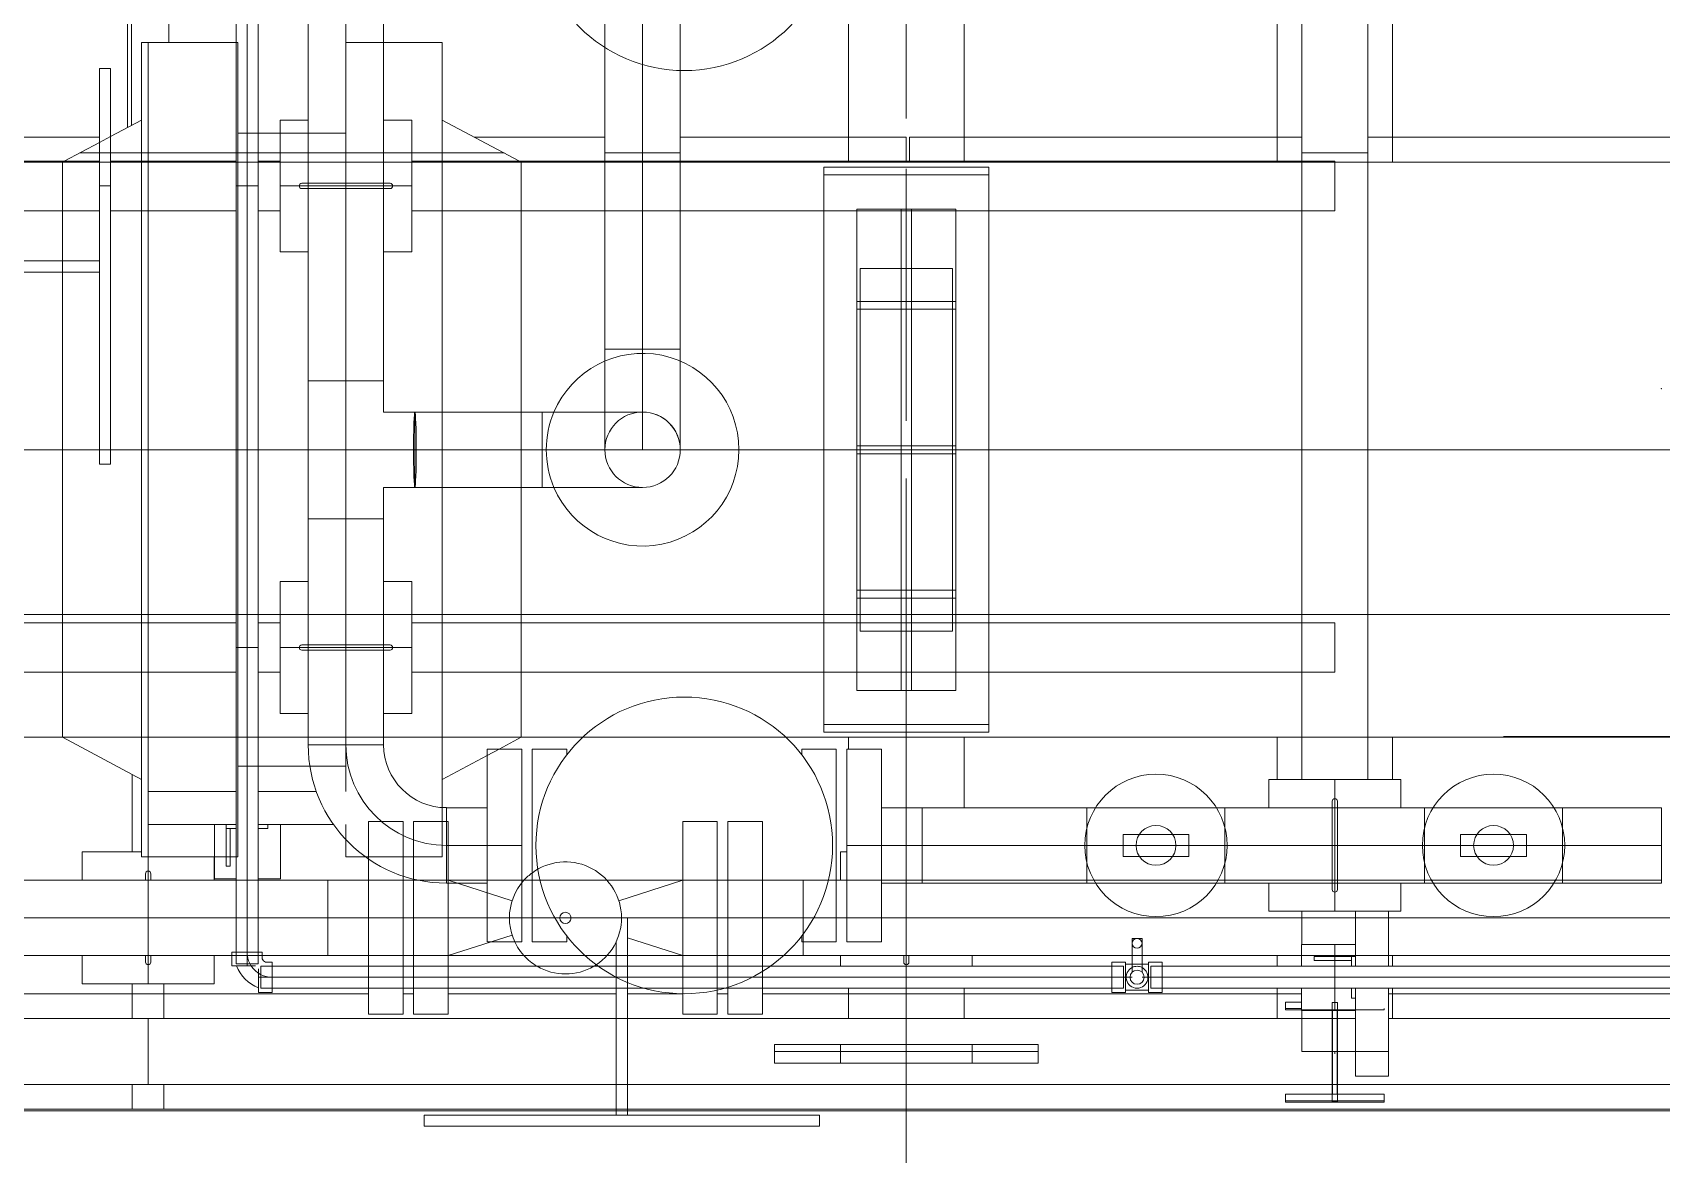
# Model space of a CAD drawing. Header units: inches. Extents: x -1128 to 651, y 96 to 845.
# Drawn here: x -1043.52 to -1041.29, y 708.751 to 710.287 of the extents above; entities that cross this region are included whole.
import ezdxf

# ---------------------------------------------------------------- set-up
doc = ezdxf.new("R2010")
doc.units = ezdxf.units.IN
doc.header["$MEASUREMENT"] = 0
doc.layers.add('Default', color=7, linetype='Continuous')
doc.layers.add('EQUIPMENT LAYOUT-EMBED 1_DWG$0$DwgTemplate', color=7, linetype='Continuous')
doc.layers.add('Layout', color=6, linetype='Continuous', lineweight=18)

# ---------------------------------------------------------------- blocks, each defined once
blk = doc.blocks.new('A$C55974CAD')
at = {"lineweight": 0}
blk.add_line((34.1649, 18.9031), (34.1649, 19.394), dxfattribs=at)
at = {"layer": 'Default', "color": 7, "lineweight": 0}
blk.add_point((34.6926, 19.1546), dxfattribs=at)
at = {"layer": 'EQUIPMENT LAYOUT-EMBED 1_DWG$0$DwgTemplate', "color": 54, "lineweight": 0}
blk.add_line((33.5975, 14.0254), (33.5975, 22.3991), dxfattribs=at)
at = {"layer": 'EQUIPMENT LAYOUT-EMBED 1_DWG$0$DwgTemplate', "color": 1, "lineweight": 0}
for p, q in [((33.6, 20.74), (33.6, 22.4)), ((33.6375, 14.0967), (33.6375, 22.3033)), ((33.7375, 22.3033), (33.7375, 19.6185)), ((33.775, 21.1157), (33.775, 22.2625)), ((35.0375, 21.8145), (35.0375, 21.524)), ((35.074, 21.8145), (35.074, 21.524)), ((34.6, 21.7654), (34.6, 21.15)), ((34.6, 21.7654), (34.6, 21.15)), ((34.2625, 21.723), (34.2625, 21.3167)), ((34.3375, 21.723), (34.3375, 21.3167)), ((34.9625, 21.738), (34.9625, 21.524)), ((34.9625, 21.507), (34.9625, 21.3167)), ((35.0375, 21.507), (35.0375, 21.3167)), ((33.6, 21.474), (33.6375, 21.474)), ((33.6, 21.426), (33.6, 21.474)), ((33.7375, 21.474), (33.79, 21.474)), ((33.99, 21.474), (34.1075, 21.474)), ((35.0885, 21.4815), (35.6625, 21.4815)), ((35.6625, 21.4755), (35.0917, 21.4755)), ((33.6, 21.426), (33.6375, 21.426)), ((33.7375, 21.426), (33.79, 21.426)), ((35.2175, 21.4185), (35.4315, 21.4185)), ((34.2625, 21.2833), (34.2625, 21.25)), ((34.3375, 21.2833), (34.3375, 21.25)), ((34.9625, 21.2833), (34.9625, 21.25)), ((35.0375, 21.2833), (35.0375, 21.25)), ((33.775, 21.0473), (33.775, 21.0633)), ((34.2625, 21.05), (34.2625, 19.65)), ((34.3375, 21.05), (34.3375, 19.65)), ((34.9625, 21.05), (34.9625, 19.65)), ((35.0375, 21.05), (35.0375, 19.65)), ((33.775, 20.74), (33.775, 20.9949)), ((35.074, 20.9552), (35.074, 20.7571)), ((33.6, 18.2475), (33.6, 20.723)), ((33.775, 20.6391), (33.775, 20.723)), ((34.6, 19.325), (34.6, 20.7)), ((34.6, 20.7), (34.6, 20.284)), ((34.6, 20.7), (34.6, 16.108)), ((35.074, 20.6428), (35.074, 20.3)), ((33.775, 20.5708), (33.775, 20.5868)), ((33.775, 19.7005), (33.775, 20.5184)), ((33.7375, 20.3875), (33.7833, 20.3875)), ((34.146, 20.3875), (34.164, 20.3875)), ((35.0375, 20.3875), (35.2539, 20.3875)), ((33.0699, 20.3), (33.6699, 20.3)), ((33.6699, 20.3), (33.6979, 20.3)), ((33.6979, 20.3), (33.7833, 20.3)), ((33.7833, 20.3), (33.8167, 20.3)), ((33.8167, 20.3), (33.9428, 20.3)), ((33.9428, 20.3), (34.0571, 20.3)), ((34.0571, 20.3), (34.2979, 20.3)), ((35.074, 20.3), (35.0375, 20.3)), ((35.0375, 20.2951), (35.074, 20.2951)), ((35.074, 20.2951), (35.074, 19.7)), ((35.3428, 20.3), (35.1021, 20.3)), ((33.7375, 20.2125), (33.7833, 20.2125)), ((34.0571, 20.2125), (34.164, 20.2125)), ((35.0375, 20.2125), (35.3428, 20.2125)), ((33.6125, 19.725), (33.6125, 19.575)), ((33.6225, 19.725), (33.6125, 19.725)), ((33.6225, 19.6535), (33.6225, 19.725)), ((33.7375, 19.7375), (33.7833, 19.7375)), ((33.7625, 19.725), (33.7525, 19.725)), ((33.7525, 19.725), (33.7525, 19.7005)), ((33.7625, 19.7005), (33.7625, 19.725)), ((33.8167, 19.7375), (33.8328, 19.7375)), ((34.1, 19.7375), (34.164, 19.7375)), ((35.0375, 19.7375), (35.3, 19.7375)), ((33.6875, 19.6185), (33.6875, 19.7)), ((33.6875, 19.7), (33.7495, 19.7)), ((33.8495, 19.7), (33.9, 19.7)), ((34.1, 19.7), (35.3, 19.7)), ((33.7495, 19.6535), (33.6225, 19.6535)), ((33.6225, 19.6465), (33.7495, 19.6465)), ((33.6225, 19.575), (33.6225, 19.6465)), ((34.3375, 19.65), (34.2625, 19.65)), ((35.0375, 19.65), (34.9625, 19.65)), ((34.1, 19.6), (35.3, 19.6)), ((35.074, 19.6), (35.074, 18.574)), ((33.6125, 19.575), (33.6225, 19.575)), ((33.7375, 19.5685), (33.7375, 17.3685)), ((33.775, 18.574), (33.775, 19.5685)), ((33.7375, 19.5625), (33.7833, 19.5625)), ((33.8167, 19.5625), (33.8328, 19.5625)), ((34.1, 19.5625), (34.164, 19.5625)), ((35.036, 19.5625), (35.3, 19.5625))]:
    blk.add_line(p, q, dxfattribs=at)
at = {"layer": 'EQUIPMENT LAYOUT-EMBED 1_DWG$0$DwgTemplate', "color": 9, "lineweight": 0}
for p, q in [((34.35, 22.2133), (34.35, 16.1506)), ((35.05, 21.5537), (35.05, 20.9102)), ((35, 21.524), (35, 21.507)), ((33.6375, 21.45), (33.7375, 21.45)), ((33.79, 21.45), (34.0315, 21.45)), ((34.0815, 21.45), (34.374, 21.45)), ((34.35, 21.45), (35.2175, 21.45)), ((34.3, 21.3167), (34.3, 21.2833)), ((35, 21.3167), (35, 21.2833)), ((34.3, 21.25), (34.3, 21.05)), ((35, 21.25), (35, 21.05)), ((35.05, 20.7571), (35.05, 20.6428)), ((33.6, 20.723), (33.6, 20.74)), ((33.6875, 20.1), (33.6875, 20.5)), ((34.2979, 20.3), (34.33, 20.3)), ((34.5564, 20.3), (34.33, 20.3)), ((34.87, 20.3), (34.6436, 20.3)), ((34.87, 20.3), (35.026, 20.3)), ((35.05, 19.7), (35.05, 19.6)), ((33.6839, 19.65), (33.6875, 19.65)), ((33.7495, 19.65), (33.8495, 19.65)), ((33.9, 19.65), (34.1, 19.65)), ((33.6875, 19.5685), (33.6875, 19.6185))]:
    blk.add_line(p, q, dxfattribs=at)
at = {"layer": 'EQUIPMENT LAYOUT-EMBED 1_DWG$0$DwgTemplate', "color": 7, "lineweight": 0}
for p, q in [((35.036, 21.58), (35.036, 22.02)), ((34.8695, 21.524), (34.8695, 21.738)), ((34.8865, 21.524), (34.8865, 21.738)), ((33.8328, 21.6706), (33.8328, 21.323)), ((33.89, 21.3167), (33.89, 21.6706)), ((33.9471, 21.6706), (33.9471, 21.3167)), ((34.164, 20.884), (34.164, 21.58)), ((34.2625, 21.58), (34.3375, 21.58)), ((34.3375, 21.58), (34.2625, 21.58)), ((34.8695, 21.58), (34.8865, 21.58)), ((34.8865, 21.58), (34.8695, 21.58)), ((34.9625, 21.58), (35.036, 21.58)), ((35.036, 21.58), (34.9625, 21.58)), ((35.036, 21.58), (35.0375, 21.5772)), ((35.036, 20.884), (35.036, 21.58)), ((35.178, 21.524), (34.578, 21.524)), ((34.578, 21.507), (34.578, 21.524)), ((35.0659, 21.524), (35.0749, 21.507)), ((35.178, 21.507), (35.178, 21.524)), ((35.178, 21.507), (34.578, 21.507)), ((34.2625, 21.46), (34.3375, 21.46)), ((34.3375, 21.46), (34.2625, 21.46)), ((34.9625, 21.46), (35.0375, 21.46)), ((35.0375, 21.46), (34.9625, 21.46)), ((33.9825, 21.314), (33.9825, 21.3495)), ((33.8175, 21.3), (33.8175, 21.323)), ((33.8175, 21.323), (33.8381, 21.323)), ((33.8328, 21.323), (33.8328, 21.277)), ((33.8381, 21.3), (33.8381, 21.323)), ((33.8206, 21.3), (33.8175, 21.3)), ((33.8175, 21.3), (33.8175, 21.3)), ((33.8175, 21.2871), (33.8175, 21.3)), ((33.8206, 21.2833), (33.8206, 21.3167)), ((33.8381, 21.3167), (33.8206, 21.3167)), ((33.8206, 21.3), (33.8381, 21.3)), ((33.8381, 21.3), (33.8206, 21.3)), ((35.5619, 21.3167), (33.8381, 21.3167)), ((33.8381, 21.3), (35.5619, 21.3)), ((33.8381, 21.277), (33.8381, 21.3)), ((33.89, 21.2833), (33.89, 21.3167)), ((33.9471, 21.3167), (33.9471, 21.2833)), ((35.2175, 21.314), (33.9825, 21.314)), ((35.2175, 21.314), (33.9825, 21.314)), ((34.12, 21.2833), (34.12, 21.314)), ((35.08, 21.2833), (35.08, 21.314)), ((35.2175, 21.314), (35.2175, 21.3167)), ((33.777, 21.2825), (33.8129, 21.2825)), ((33.777, 21.2825), (33.777, 21.2619)), ((33.8167, 21.2793), (33.7833, 21.2793)), ((33.7833, 21.2793), (33.7833, 21.2619)), ((33.8, 21.2825), (33.8, 21.2793)), ((33.8, 21.2825), (33.8, 21.2825)), ((33.8, 21.2619), (33.8, 21.2793)), ((33.8, 21.2793), (33.8, 21.2619)), ((33.8167, 21.2793), (33.8167, 21.2619)), ((33.8381, 21.2833), (33.8206, 21.2833)), ((33.8278, 21.277), (33.8381, 21.277)), ((33.8328, 21.277), (33.8328, 20.7874)), ((35.5619, 21.2833), (33.8381, 21.2833)), ((33.89, 20.9357), (33.89, 21.2833)), ((33.9471, 21.2833), (33.9471, 21.0398)), ((33.777, 21.2619), (33.823, 21.2619)), ((33.7833, 21.2619), (33.7833, 20.6973)), ((33.8, 20.7399), (33.8, 21.2619)), ((33.8167, 21.2619), (33.8167, 20.7673)), ((33.823, 21.2722), (33.823, 21.2619)), ((35.08, 21.15), (35.08, 21.25)), ((34.12, 21.15), (34.12, 21.2046)), ((34.1524, 21.2071), (34.1524, 21.0928)), ((34.1524, 21.2071), (34.296, 21.2071)), ((34.1524, 21.0928), (34.1524, 21.2071)), ((34.296, 21.2071), (34.304, 21.2071)), ((34.304, 21.2071), (34.4953, 21.2071)), ((34.4953, 21.2071), (34.4953, 21.0928)), ((34.4954, 21.2071), (34.4954, 21.0929)), ((34.7046, 21.2071), (34.4954, 21.2071)), ((34.7046, 21.2071), (34.7046, 21.0928)), ((34.7046, 21.2071), (34.996, 21.2071)), ((34.7046, 21.2071), (34.7046, 21.0929)), ((34.996, 21.2071), (35.004, 21.2071)), ((35.004, 21.2071), (35.2476, 21.2071)), ((33.8328, 21.1776), (33.89, 21.1776)), ((33.8328, 21.1776), (33.9471, 21.1776)), ((33.89, 21.1776), (33.9471, 21.1776)), ((34.0086, 21.15), (34.0315, 21.15)), ((34.0086, 21.15), (34.0315, 21.15)), ((34.0815, 21.15), (34.1524, 21.15)), ((34.0815, 21.15), (34.1524, 21.15)), ((34.296, 21.15), (34.1524, 21.15)), ((34.1524, 21.15), (34.1524, 21.15)), ((34.1524, 21.15), (34.1524, 21.15)), ((34.304, 21.15), (34.296, 21.15)), ((34.4953, 21.15), (34.304, 21.15)), ((34.4953, 21.15), (34.4954, 21.15)), ((34.4954, 21.15), (34.7046, 21.15)), ((34.6, 21.0454), (34.6, 21.15)), ((34.996, 21.15), (34.7046, 21.15)), ((34.7046, 21.15), (34.7046, 21.15)), ((34.7046, 21.15), (34.7046, 21.15)), ((35.004, 21.15), (34.996, 21.15)), ((35.2476, 21.15), (35.004, 21.15)), ((35.2175, 21.15), (35.2175, 21.0928)), ((33.7439, 21.1157), (33.7833, 21.1157)), ((33.7439, 21.1157), (33.7439, 21.0633)), ((33.7833, 21.1157), (33.8167, 21.1157)), ((33.8167, 21.1157), (33.8328, 21.1157)), ((33.8328, 21.1157), (33.89, 21.1157)), ((33.89, 21.1157), (33.9471, 21.1157)), ((33.9471, 21.1157), (33.9793, 21.1157)), ((33.9793, 21.1157), (34.036, 21.1157)), ((33.9825, 21.1202), (33.9825, 21.004)), ((34.036, 21.1157), (34.036, 21.0633)), ((34.1524, 21.0928), (34.296, 21.0928)), ((34.296, 21.0928), (34.304, 21.0928)), ((34.304, 21.0928), (34.4953, 21.0928)), ((34.4954, 21.0929), (34.4954, 21.0928)), ((34.5428, 21.0928), (34.4954, 21.0928)), ((34.5428, 21.0929), (34.5428, 21.0454)), ((34.6571, 21.0929), (34.6571, 21.0454)), ((34.7046, 21.0928), (34.6571, 21.0928)), ((34.7046, 21.0929), (34.7046, 21.0928)), ((34.7046, 21.0928), (34.996, 21.0928)), ((34.996, 21.0928), (35.004, 21.0928)), ((35.004, 21.0928), (35.2476, 21.0928)), ((33.7439, 21.0633), (33.7833, 21.0633)), ((33.7833, 21.0633), (33.8167, 21.0633)), ((33.8167, 21.0633), (33.8328, 21.0633)), ((33.8328, 21.0633), (33.89, 21.0633)), ((33.89, 21.0633), (33.9471, 21.0633)), ((33.9471, 21.0633), (33.9534, 21.0633)), ((33.9534, 21.0633), (34.036, 21.0633)), ((33.574, 20.7315), (33.574, 21.0315)), ((33.574, 21.0315), (33.591, 21.0315)), ((33.591, 20.7315), (33.591, 21.0315)), ((33.7833, 21.0473), (33.7439, 21.0473)), ((33.7439, 20.9949), (33.7439, 21.0473)), ((33.8167, 21.0473), (33.7833, 21.0473)), ((33.8328, 21.0473), (33.8167, 21.0473)), ((33.89, 21.0473), (33.8328, 21.0473)), ((33.9471, 21.0473), (33.89, 21.0473)), ((33.9488, 21.0473), (33.9471, 21.0473)), ((33.9471, 21.0398), (33.9471, 20.8833)), ((34.036, 21.0473), (33.9488, 21.0473)), ((34.036, 20.9949), (34.036, 21.0473)), ((34.6571, 21.0454), (34.5428, 21.0454)), ((34.5428, 21.0454), (34.5428, 20.8524)), ((34.6, 20.8524), (34.6, 21.0454)), ((34.6, 21.0454), (34.6, 21.0454)), ((34.6571, 21.0454), (34.6571, 20.8524)), ((34.0574, 21.004), (33.9825, 21.004)), ((33.9825, 21.004), (34.0574, 21.004)), ((34.3375, 21.004), (34.2625, 21.004)), ((34.2625, 21.004), (34.3375, 21.004)), ((34.6571, 21.004), (34.5428, 21.004)), ((34.5428, 21.004), (34.6571, 21.004)), ((35.0375, 21.004), (34.9625, 21.004)), ((34.9625, 21.004), (35.0375, 21.004)), ((33.7833, 20.9949), (33.7439, 20.9949)), ((33.8167, 20.9949), (33.7833, 20.9949)), ((33.8328, 20.9949), (33.8167, 20.9949)), ((33.9471, 20.9949), (33.8328, 20.9949)), ((33.89, 20.9949), (33.8328, 20.9949)), ((33.864, 20.8979), (33.8328, 20.9949)), ((34.036, 20.9949), (33.89, 20.9949)), ((33.916, 20.8979), (33.9471, 20.9949)), ((33.9428, 20.9976), (34, 20.9976)), ((33.9428, 20.9976), (33.9428, 20.9357)), ((34.0571, 20.9976), (33.9428, 20.9976)), ((34, 20.8833), (34, 20.9976)), ((34, 20.9976), (34.0571, 20.9976)), ((34, 20.9976), (34, 20.9976)), ((34, 20.9976), (34, 20.9976)), ((34.0571, 20.9976), (34.0571, 20.9357)), ((33.8539, 20.9357), (34, 20.9357)), ((33.8539, 20.9357), (33.8539, 20.8833)), ((33.89, 20.8833), (33.89, 20.9357)), ((34, 20.9357), (34.146, 20.9357)), ((34.146, 20.9176), (34.1364, 20.9357)), ((34.146, 20.9357), (34.146, 20.8833)), ((33.8539, 20.8833), (34, 20.8833)), ((33.89, 20.8673), (33.89, 20.8833)), ((33.9471, 20.8833), (33.9471, 20.8673)), ((34, 20.8833), (34.146, 20.8833)), ((34.3375, 20.884), (34.2625, 20.884)), ((34.2625, 20.884), (34.3375, 20.884)), ((34.6571, 20.884), (34.5428, 20.884)), ((34.5428, 20.884), (34.6571, 20.884)), ((35.036, 20.884), (34.9625, 20.884)), ((34.9625, 20.884), (35.036, 20.884)), ((35.036, 20.884), (35.0375, 20.8868)), ((35.036, 19.6), (35.036, 20.884)), ((33.89, 20.4063), (33.89, 20.8673)), ((33.9471, 20.8673), (33.9471, 20.4063)), ((34.6571, 20.8524), (34.5428, 20.8524)), ((34.6571, 20.8524), (34.5428, 20.8524)), ((34.5428, 20.7), (34.5428, 20.8524)), ((34.6, 20.8524), (34.6, 20.8524)), ((34.6, 20.8524), (34.6, 20.8524)), ((34.6, 20.8524), (34.6, 20.7)), ((34.6571, 20.8524), (34.6571, 20.7)), ((33.8328, 20.7874), (33.8328, 20.4862)), ((34.164, 20.4827), (34.164, 20.7908)), ((33.8167, 20.7673), (33.8167, 20.5063)), ((34.7524, 20.7571), (34.6, 20.7571)), ((34.7524, 20.7), (34.7524, 20.7571)), ((34.7524, 20.7571), (34.7524, 20.7)), ((34.7524, 20.7571), (35.0375, 20.7571)), ((35.0375, 20.7571), (35.2099, 20.7571)), ((35.2099, 20.7571), (35.2476, 20.7571)), ((33.574, 20.4315), (33.574, 20.7315)), ((33.591, 20.74), (33.6375, 20.74)), ((33.591, 20.4315), (33.591, 20.7315)), ((33.6375, 20.74), (33.7375, 20.74)), ((33.7375, 20.74), (33.7833, 20.74)), ((33.7833, 20.74), (33.854, 20.74)), ((33.8, 20.5337), (33.8, 20.7399)), ((33.916, 20.7361), (33.9471, 20.6392)), ((33.591, 20.723), (33.6375, 20.723)), ((33.6375, 20.723), (33.7375, 20.723)), ((33.7375, 20.723), (33.7833, 20.723)), ((33.7833, 20.723), (33.89, 20.723)), ((33.8598, 20.723), (33.8328, 20.6392)), ((33.7833, 20.6973), (33.7833, 20.5762)), ((34.7524, 20.7), (34.6, 20.7)), ((34.7524, 20.7), (34.7524, 20.7)), ((34.7524, 20.7), (34.7524, 20.7)), ((34.7524, 20.6428), (34.7524, 20.7)), ((35.0375, 20.7), (34.7524, 20.7)), ((34.7524, 20.7), (34.7524, 20.6428)), ((35.1841, 20.7), (35.0375, 20.7)), ((35.2476, 20.7), (35.1841, 20.7)), ((33.7439, 20.6391), (33.775, 20.6391)), ((33.7439, 20.6391), (33.7439, 20.5868)), ((33.775, 20.6391), (33.89, 20.6391)), ((33.8328, 20.6392), (33.89, 20.6392)), ((33.89, 20.6392), (33.9471, 20.6392)), ((33.89, 20.6391), (34.036, 20.6391)), ((34.036, 20.6391), (34.036, 20.5868)), ((34.6, 20.6428), (34.7524, 20.6428)), ((34.7524, 20.6428), (35.0375, 20.6428)), ((35.0375, 20.6428), (35.1751, 20.6428)), ((35.1751, 20.6428), (35.2476, 20.6428)), ((33.7439, 20.5868), (33.7806, 20.5868)), ((33.7806, 20.5868), (33.89, 20.5868)), ((33.89, 20.5868), (34.036, 20.5868)), ((33.7833, 20.5708), (33.7439, 20.5708)), ((33.7439, 20.5184), (33.7439, 20.5708)), ((33.7833, 20.5762), (33.7833, 19.9881)), ((33.89, 20.5708), (33.7833, 20.5708)), ((34.036, 20.5708), (33.89, 20.5708)), ((34.036, 20.5184), (34.036, 20.5708)), ((33.8, 19.9881), (33.8, 20.5337)), ((33.7833, 20.5184), (33.7439, 20.5184)), ((33.89, 20.5184), (33.7833, 20.5184)), ((34.036, 20.5184), (33.89, 20.5184)), ((33.8167, 20.5063), (33.8167, 19.9881)), ((33.8328, 20.4862), (33.8328, 19.9575)), ((33.8328, 20.4565), (33.9471, 20.4565)), ((33.89, 20.4565), (33.8328, 20.4565)), ((33.9471, 20.4565), (33.89, 20.4565)), ((33.574, 20.4315), (33.591, 20.4315)), ((34.1717, 20.425), (34.1717, 20.175)), ((34.1831, 20.425), (34.1717, 20.425)), ((34.1831, 20.175), (34.1831, 20.425)), ((35.0169, 20.425), (34.1831, 20.425)), ((35.0169, 20.175), (35.0169, 20.425)), ((35.0169, 20.425), (35.0283, 20.425)), ((35.0283, 20.425), (35.0283, 20.175)), ((34, 20.3903), (33.8539, 20.3903)), ((33.8539, 20.3379), (33.8539, 20.3903)), ((33.89, 20.3903), (33.89, 20.4063)), ((33.89, 20.3379), (33.89, 20.3903)), ((33.9471, 20.4063), (33.9471, 20.3903)), ((33.9471, 20.3903), (33.9471, 20.026)), ((34, 20.3903), (34, 20.276)), ((34.146, 20.3903), (34, 20.3903)), ((34.146, 20.3379), (34.146, 20.3903)), ((34.235, 20.308), (34.235, 20.375)), ((34.235, 20.375), (34.375, 20.375)), ((34.875, 20.37), (34.325, 20.37)), ((34.875, 20.37), (34.325, 20.37)), ((34.325, 20.37), (34.325, 20.23)), ((34.325, 20.37), (34.325, 20.23)), ((34.375, 20.375), (34.387, 20.375)), ((34.375, 20.225), (34.375, 20.375)), ((34.387, 20.375), (34.387, 20.225)), ((34.387, 20.375), (34.594, 20.375)), ((34.594, 20.375), (34.594, 20.225)), ((34.606, 20.375), (34.594, 20.375)), ((34.606, 20.375), (34.813, 20.375)), ((34.606, 20.225), (34.606, 20.375)), ((34.825, 20.375), (34.813, 20.375)), ((34.813, 20.375), (34.813, 20.225)), ((34.825, 20.225), (34.825, 20.375)), ((34.825, 20.375), (34.965, 20.375)), ((34.875, 20.23), (34.875, 20.37)), ((34.875, 20.23), (34.875, 20.37)), ((34.965, 20.375), (34.965, 20.308)), ((34, 20.3379), (33.8539, 20.3379)), ((33.89, 19.7), (33.89, 20.3379)), ((33.9428, 20.276), (33.9428, 20.3379)), ((34.146, 20.3379), (34, 20.3379)), ((34.0571, 20.276), (34.0571, 20.3379)), ((34.235, 20.292), (34.235, 20.308)), ((34.235, 20.308), (34.965, 20.308)), ((34.235, 20.225), (34.235, 20.292)), ((34.235, 20.292), (34.965, 20.292)), ((34.965, 20.292), (34.965, 20.308)), ((34.965, 20.292), (34.965, 20.225)), ((33.9428, 20.276), (34, 20.276)), ((33.9428, 20.026), (33.9428, 20.276)), ((34, 20.276), (33.9428, 20.276)), ((34, 20.276), (34, 20.0293)), ((34, 20.276), (34.0571, 20.276)), ((34.0571, 20.276), (34, 20.276)), ((34.0571, 20.026), (34.0571, 20.276)), ((34.375, 20.225), (34.235, 20.225)), ((34.325, 20.23), (34.875, 20.23)), ((34.325, 20.23), (34.875, 20.23)), ((34.387, 20.225), (34.375, 20.225)), ((34.594, 20.225), (34.387, 20.225)), ((34.594, 20.225), (34.606, 20.225)), ((34.813, 20.225), (34.606, 20.225)), ((34.813, 20.225), (34.825, 20.225)), ((34.965, 20.225), (34.825, 20.225)), ((34.1831, 20.175), (34.1717, 20.175)), ((35.0169, 20.175), (34.1831, 20.175)), ((35.0169, 20.175), (35.0283, 20.175)), ((33.9735, 20.026), (33.9428, 20.026)), ((33.9428, 20.0129), (33.9428, 20.026)), ((33.9428, 20.026), (33.9735, 20.026)), ((33.9428, 19.8297), (33.9428, 20.0129)), ((33.9471, 20.026), (33.9471, 20.026)), ((33.9471, 20.026), (33.9471, 19.5139)), ((34, 20.026), (33.9735, 20.026)), ((33.9735, 20.026), (34, 20.026)), ((34, 20.0293), (34, 20.026)), ((34, 20.026), (34, 19.8167)), ((34, 20.026), (34, 20.026)), ((34.0265, 20.026), (34, 20.026)), ((34, 20.026), (34.0265, 20.026)), ((34.0571, 20.026), (34.0265, 20.026)), ((34.0265, 20.026), (34.0571, 20.026)), ((34.0571, 20.0129), (34.0571, 20.026)), ((34.0571, 19.8297), (34.0571, 20.0129)), ((33.8, 19.9881), (33.777, 19.9881)), ((33.777, 19.9674), (33.777, 19.9881)), ((33.7833, 19.9881), (33.7833, 19.9706)), ((33.8, 19.9881), (33.8, 19.9706)), ((33.823, 19.9881), (33.8, 19.9881)), ((33.8, 19.9706), (33.8, 19.9881)), ((33.8167, 19.9881), (33.8167, 19.9706)), ((33.823, 19.9674), (33.823, 19.9881)), ((33.8, 19.9674), (33.777, 19.9674)), ((33.7802, 19.9325), (33.7802, 19.9674)), ((33.8167, 19.9706), (33.7833, 19.9706)), ((33.8, 19.9706), (33.8, 19.9674)), ((33.8, 19.9674), (33.8, 19.9606)), ((33.823, 19.9674), (33.8, 19.9674)), ((33.8198, 19.9575), (33.8198, 19.9674)), ((33.8, 19.9606), (33.8, 19.9575)), ((33.8, 19.9425), (33.8, 19.9393)), ((33.8, 19.9393), (33.8, 19.9325)), ((33.859, 19.9575), (33.8076, 19.9575)), ((33.859, 19.9425), (33.8076, 19.9425)), ((33.8198, 19.9425), (33.8198, 19.9575)), ((33.8198, 19.9325), (33.8198, 19.9425)), ((33.8328, 19.9575), (33.8328, 19.9425)), ((33.8328, 19.9425), (33.8328, 19.7005)), ((33.859, 19.9575), (33.859, 19.95)), ((33.859, 19.95), (33.859, 19.9425)), ((33.777, 19.9325), (33.8, 19.9325)), ((33.777, 19.9325), (33.777, 19.9119)), ((33.8, 19.9325), (33.7802, 19.9325)), ((33.8167, 19.9293), (33.7833, 19.9293)), ((33.7833, 19.9293), (33.7833, 19.9119)), ((33.8, 19.9293), (33.8, 19.9325)), ((33.8, 19.9325), (33.8, 19.9325)), ((33.8198, 19.9325), (33.8, 19.9325)), ((33.8, 19.9325), (33.823, 19.9325)), ((33.8, 19.9119), (33.8, 19.9293)), ((33.8, 19.9119), (33.8, 19.9293)), ((33.8167, 19.9293), (33.8167, 19.9119)), ((33.823, 19.9325), (33.823, 19.9119)), ((33.777, 19.9119), (33.8, 19.9119)), ((33.7833, 19.9119), (33.7833, 15.8381)), ((33.8, 19.9119), (33.823, 19.9119)), ((33.8, 15.8381), (33.8, 19.9119)), ((33.8167, 19.9119), (33.8167, 15.8381)), ((33.9428, 19.8167), (33.9428, 19.8297)), ((33.9735, 19.8167), (33.9428, 19.8167)), ((33.9428, 19.8167), (33.9735, 19.8167)), ((33.9428, 19.654), (33.9428, 19.8167)), ((34, 19.8167), (33.9735, 19.8167)), ((33.9735, 19.8167), (34, 19.8167)), ((34, 19.8167), (34, 19.8167)), ((34, 19.8167), (34, 19.8167)), ((34.0265, 19.8167), (34, 19.8167)), ((34, 19.8167), (34, 19.8134)), ((34, 19.8167), (34.0265, 19.8167)), ((34.0571, 19.8167), (34.0265, 19.8167)), ((34.0265, 19.8167), (34.0571, 19.8167)), ((34.0571, 19.8167), (34.0571, 19.8297)), ((34.0571, 19.654), (34.0571, 19.8167)), ((34, 19.8134), (34, 19.654)), ((33.7505, 19.575), (33.7505, 19.7005)), ((33.7505, 19.7005), (33.7505, 19.575)), ((33.8328, 19.7005), (33.8328, 19.5685)), ((33.89, 19.5685), (33.89, 19.7)), ((34.164, 19.6), (34.164, 19.7)), ((33.6125, 19.654), (33.6225, 19.654)), ((33.6125, 19.654), (33.6225, 19.654)), ((33.6225, 19.646), (33.6125, 19.646)), ((33.6125, 19.646), (33.6225, 19.646)), ((33.6225, 19.6535), (33.6225, 19.6465)), ((33.6225, 19.6465), (33.6225, 19.6535)), ((33.6375, 19.654), (33.7615, 19.654)), ((33.6375, 19.654), (33.7615, 19.654)), ((33.7615, 19.646), (33.6375, 19.646)), ((33.6375, 19.646), (33.7615, 19.646)), ((33.7615, 19.654), (33.7615, 19.646)), ((33.7615, 19.646), (33.7615, 19.654)), ((33.9428, 19.646), (33.9428, 19.654)), ((33.9428, 19.5139), (33.9428, 19.646)), ((34, 19.654), (34, 19.646)), ((34, 19.646), (34, 19.5172)), ((34.0571, 19.646), (34.0571, 19.654)), ((34.0571, 19.5139), (34.0571, 19.646)), ((33.7525, 19.575), (33.7505, 19.575)), ((33.7525, 19.575), (33.7505, 19.575)), ((33.8328, 19.5685), (33.8328, 18.574)), ((33.89, 18.8834), (33.89, 19.5685)), ((33.9428, 19.5139), (33.9735, 19.5139)), ((33.9735, 19.5139), (33.9428, 19.5139)), ((33.9428, 19.5008), (33.9428, 19.5139)), ((33.9428, 19.3177), (33.9428, 19.5008)), ((33.9471, 19.5139), (33.9471, 19.5139)), ((33.9471, 19.5139), (33.9471, 19.1546)), ((33.9735, 19.5139), (34, 19.5139)), ((34, 19.5139), (33.9735, 19.5139)), ((34, 19.5172), (34, 19.5139)), ((34, 19.5139), (34.0265, 19.5139)), ((34, 19.5139), (34, 19.3046)), ((34, 19.5139), (34, 19.5139)), ((34.0265, 19.5139), (34, 19.5139)), ((34.0265, 19.5139), (34.0571, 19.5139)), ((34.0571, 19.5139), (34.0265, 19.5139)), ((34.0571, 19.5008), (34.0571, 19.5139)), ((34.0571, 19.3177), (34.0571, 19.5008)), ((33.9428, 19.3046), (33.9428, 19.3177)), ((33.9735, 19.3046), (33.9428, 19.3046)), ((33.9428, 19.3046), (33.9735, 19.3046)), ((33.9428, 19.1546), (33.9428, 19.3046)), ((34, 19.3046), (33.9735, 19.3046)), ((33.9735, 19.3046), (34, 19.3046)), ((34, 19.3046), (34, 19.3046)), ((34, 19.3046), (34, 19.3046)), ((34.0265, 19.3046), (34, 19.3046)), ((34, 19.3046), (34, 19.3013)), ((34, 19.3046), (34.0265, 19.3046)), ((34, 19.3013), (34, 19.1546)), ((34.0571, 19.3046), (34.0265, 19.3046)), ((34.0265, 19.3046), (34.0571, 19.3046)), ((34.0571, 19.3046), (34.0571, 19.3177)), ((34.0571, 19.1546), (34.0571, 19.3046)), ((33.9428, 19.1546), (34, 19.1546)), ((33.9471, 19.1546), (33.9471, 19.1546)), ((34, 19.1546), (34.0571, 19.1546)), ((34, 19.1546), (34, 19.1546))]:
    blk.add_line(p, q, dxfattribs=at)
at = {"layer": 'EQUIPMENT LAYOUT-EMBED 1_DWG$0$DwgTemplate', "color": 5, "lineweight": 0}
for p, q in [((34.164, 21.58), (34.164, 21.7658)), ((34.164, 21.58), (34.1, 21.46)), ((34.164, 21.58), (34.2625, 21.58)), ((34.2625, 21.58), (34.164, 21.58)), ((34.3375, 21.58), (34.8695, 21.58)), ((34.6, 21.58), (34.3375, 21.58)), ((34.8695, 21.58), (34.6, 21.58)), ((34.8865, 21.58), (34.9625, 21.58)), ((34.9625, 21.58), (34.8865, 21.58)), ((35.0375, 21.5772), (35.0659, 21.524)), ((35.0749, 21.507), (35.1, 21.46)), ((33.9825, 21.46), (34.2625, 21.46)), ((34.2625, 21.46), (33.9825, 21.46)), ((33.9825, 21.3495), (33.9825, 21.46)), ((34.3375, 21.46), (34.9625, 21.46)), ((34.9625, 21.46), (34.3375, 21.46)), ((35.0375, 21.46), (35.2175, 21.46)), ((35.2175, 21.46), (35.0375, 21.46)), ((35.2175, 21.3167), (35.2175, 21.46)), ((34.12, 21.2046), (34.12, 21.2833)), ((35.08, 21.25), (35.08, 21.2833)), ((33.9825, 21.15), (34.0086, 21.15)), ((33.9825, 21.15), (34.0086, 21.15)), ((33.9825, 21.15), (33.9825, 21.1202)), ((35.2175, 21.0928), (35.2175, 21.004)), ((34.2625, 21.004), (34.0574, 21.004)), ((34.0574, 21.004), (34.2625, 21.004)), ((34.1364, 20.9357), (34.1, 21.004)), ((34.5428, 21.004), (34.3375, 21.004)), ((34.3375, 21.004), (34.5428, 21.004)), ((34.9625, 21.004), (34.6571, 21.004)), ((34.6571, 21.004), (34.9625, 21.004)), ((35.2175, 21.004), (35.0375, 21.004)), ((35.0375, 21.004), (35.2175, 21.004)), ((35.0375, 20.8868), (35.1, 21.004)), ((34.164, 20.884), (34.146, 20.9176)), ((34.2625, 20.884), (34.164, 20.884)), ((34.164, 20.884), (34.2625, 20.884)), ((34.164, 20.7908), (34.164, 20.884)), ((34.5428, 20.884), (34.3375, 20.884)), ((34.3375, 20.884), (34.5428, 20.884)), ((34.9625, 20.884), (34.6571, 20.884)), ((34.6571, 20.884), (34.9625, 20.884)), ((34, 20.8673), (33.8539, 20.8673)), ((33.8539, 20.8149), (33.8539, 20.8673)), ((34.146, 20.8673), (34, 20.8673)), ((34.146, 20.8149), (34.146, 20.8673)), ((33.8625, 20.8149), (33.8539, 20.8149)), ((34.146, 20.8149), (34.1375, 20.8149)), ((33.6979, 20.5), (33.6699, 20.5)), ((33.6699, 20.5), (33.6979, 20.5)), ((33.6699, 20.5), (33.6699, 20.4)), ((33.6699, 20.5), (33.6699, 20.4)), ((33.6979, 20.4), (33.6979, 20.5)), ((33.6979, 20.5), (33.6979, 20.4)), ((34.164, 19.7), (34.164, 20.4827)), ((33.8539, 20.4587), (33.8625, 20.4587)), ((33.8539, 20.4587), (33.8539, 20.4063)), ((34.1375, 20.4587), (34.146, 20.4587)), ((34.146, 20.4587), (34.146, 20.4063)), ((33.6699, 20.4), (33.6979, 20.4)), ((33.6979, 20.4), (33.6699, 20.4)), ((33.6699, 20.2), (33.6699, 20.4)), ((33.6699, 20.4), (33.6699, 20.2)), ((33.6979, 20.4), (33.6699, 20.4)), ((33.6979, 20.4), (33.6979, 20.2)), ((33.6979, 20.4), (33.6979, 20.2)), ((33.8539, 20.4063), (34, 20.4063)), ((34, 20.4063), (34.146, 20.4063)), ((33.6979, 20.2), (33.6699, 20.2)), ((33.6699, 20.2), (33.6979, 20.2)), ((33.6699, 20.2), (33.6699, 20.1)), ((33.6699, 20.1), (33.6699, 20.2)), ((33.6979, 20.2), (33.6699, 20.2)), ((33.6979, 20.1), (33.6979, 20.2)), ((33.6979, 20.1), (33.6979, 20.2)), ((33.6699, 20.1), (33.6979, 20.1)), ((33.6979, 20.1), (33.6699, 20.1)), ((33.9833, 19.9713), (33.9833, 19.9213)), ((34.0166, 19.9713), (33.9833, 19.9713)), ((34.0166, 19.9713), (34.0166, 19.9213)), ((33.9833, 19.9213), (33.9833, 19.8713)), ((34.0166, 19.9213), (34.0166, 19.8713)), ((34.0166, 19.8713), (33.9833, 19.8713)), ((33.6105, 19.575), (33.6105, 19.725)), ((33.6105, 19.725), (33.6105, 19.575)), ((33.6105, 19.725), (33.6125, 19.725)), ((33.6105, 19.725), (33.6125, 19.725)), ((33.7505, 19.7005), (33.7505, 19.725)), ((33.7505, 19.725), (33.7505, 19.7005)), ((33.7505, 19.725), (33.7525, 19.725)), ((33.7525, 19.725), (33.7505, 19.725)), ((33.6115, 19.646), (33.6115, 19.654)), ((33.6115, 19.654), (33.6115, 19.646)), ((33.6115, 19.654), (33.6125, 19.654)), ((33.6115, 19.654), (33.6125, 19.654)), ((33.6125, 19.646), (33.6115, 19.646)), ((33.6115, 19.646), (33.6125, 19.646)), ((33.6225, 19.654), (33.6375, 19.654)), ((33.6225, 19.654), (33.6375, 19.654)), ((33.6375, 19.646), (33.6225, 19.646)), ((33.6225, 19.646), (33.6375, 19.646)), ((34.164, 18.6788), (34.164, 19.6)), ((35.036, 18.574), (35.036, 19.6)), ((33.6125, 19.575), (33.6105, 19.575)), ((33.6105, 19.575), (33.6125, 19.575)), ((33.9833, 19.4593), (33.9833, 19.4093)), ((34.0166, 19.4593), (33.9833, 19.4593)), ((34.0166, 19.4593), (34.0166, 19.4093)), ((33.9833, 19.4093), (33.9833, 19.3593)), ((34.0166, 19.4093), (34.0166, 19.3593)), ((34.0166, 19.3593), (33.9833, 19.3593))]:
    blk.add_line(p, q, dxfattribs=at)
at = {"layer": 'EQUIPMENT LAYOUT-EMBED 1_DWG$0$DwgTemplate', "color": 3, "lineweight": 0}
for p, q in [((33.79, 21.35), (33.79, 21.55)), ((33.79, 21.55), (33.8328, 21.55)), ((33.9471, 21.55), (33.99, 21.55)), ((33.99, 21.46), (33.99, 21.55)), ((33.823, 21.454), (33.8328, 21.454)), ((33.8328, 21.446), (33.823, 21.446)), ((33.9471, 21.454), (33.957, 21.454)), ((33.957, 21.446), (33.9471, 21.446)), ((34.0315, 21.3167), (34.0315, 21.45)), ((34.0315, 21.45), (34.0815, 21.45)), ((34.0815, 21.45), (34.0815, 21.3167)), ((33.79, 21.35), (33.8328, 21.35)), ((33.9471, 21.35), (33.9825, 21.35)), ((34.0315, 21.3495), (33.9495, 21.3495)), ((33.9495, 21.3495), (33.9495, 21.3167)), ((34.0255, 21.3315), (33.9685, 21.3315)), ((33.9685, 21.3255), (33.9685, 21.3315)), ((34.0255, 21.3255), (33.9685, 21.3255)), ((34.0255, 21.3255), (34.0255, 21.3315)), ((34.0315, 21.3315), (34.0255, 21.3315)), ((34.0255, 21.3167), (34.0255, 21.3315)), ((34.0315, 21.3167), (34.0315, 21.3315)), ((33.9495, 21.2833), (33.9495, 21.2495)), ((34.0255, 21.2685), (34.0255, 21.2833)), ((34.0315, 21.2685), (34.0315, 21.2833)), ((34.0315, 21.1687), (34.0315, 21.2833)), ((34.0815, 21.2833), (34.0815, 21.1948)), ((34.0315, 21.2495), (33.9495, 21.2495)), ((34.0315, 21.2685), (34.0255, 21.2685)), ((34.2, 21.25), (34.2, 21.2071)), ((34.2, 21.25), (34.4, 21.25)), ((34.4, 21.25), (34.4, 21.2071)), ((34.9, 21.2071), (34.9, 21.25)), ((35.1, 21.25), (34.9, 21.25)), ((35.1, 21.2071), (35.1, 21.25)), ((34.296, 21.083), (34.296, 21.217)), ((34.304, 21.217), (34.304, 21.083)), ((34.996, 21.083), (34.996, 21.217)), ((35.004, 21.217), (35.004, 21.083)), ((34.2, 21.0928), (34.2, 21.05)), ((34.4, 21.0928), (34.4, 21.05)), ((34.9, 21.05), (34.9, 21.0928)), ((35.1, 21.05), (35.1, 21.0928)), ((34.2, 21.05), (34.4, 21.05)), ((35.1, 21.05), (34.9, 21.05)), ((33.8328, 20.4), (33.8167, 20.4)), ((33.99, 20.4), (33.9471, 20.4)), ((33.99, 20.4), (33.99, 20.3903)), ((33.823, 20.304), (33.8328, 20.304)), ((33.8328, 20.296), (33.823, 20.296)), ((33.8328, 20.2), (33.8167, 20.2)), ((33.9, 19.75), (33.9428, 19.75)), ((33.9, 19.55), (33.9, 19.75)), ((34.0571, 19.75), (34.1, 19.75)), ((34.1, 19.55), (34.1, 19.75)), ((33.7833, 19.7005), (33.7495, 19.7005)), ((33.7495, 19.6185), (33.7495, 19.7005)), ((33.8495, 19.7005), (33.8167, 19.7005)), ((33.8495, 19.6185), (33.8495, 19.7005)), ((33.8255, 19.6815), (33.8315, 19.6815)), ((33.8255, 19.6245), (33.8255, 19.6815)), ((33.8315, 19.6245), (33.8315, 19.6815)), ((33.933, 19.654), (34.067, 19.654)), ((34.067, 19.646), (33.933, 19.646)), ((33.65, 19.5685), (33.65, 19.6185)), ((33.65, 19.6185), (33.7833, 19.6185)), ((33.7685, 19.6245), (33.7833, 19.6245)), ((33.7685, 19.6185), (33.7685, 19.6245)), ((33.7685, 19.6185), (33.7833, 19.6185)), ((33.8167, 19.6245), (33.8315, 19.6245)), ((33.8167, 19.6185), (33.9, 19.6185)), ((33.8167, 19.6185), (33.8315, 19.6185)), ((33.8255, 19.6245), (33.8315, 19.6245)), ((33.8315, 19.6185), (33.8315, 19.6245)), ((33.7833, 19.5685), (33.65, 19.5685)), ((33.9, 19.5685), (33.8167, 19.5685)), ((33.9, 19.55), (33.9428, 19.55)), ((34.0571, 19.55), (34.1, 19.55))]:
    blk.add_line(p, q, dxfattribs=at)
at = {"layer": 'EQUIPMENT LAYOUT-EMBED 1_DWG$0$DwgTemplate', "color": 5, "lineweight": 0}
for centre, radius in [((34, 20.6368), 0.225), ((35.4, 20.6368), 0.225), ((34, 19.9213), 0.108), ((34, 19.4093), 0.108)]:
    blk.add_circle(centre, radius, dxfattribs=at)
at = {"layer": 'EQUIPMENT LAYOUT-EMBED 1_DWG$0$DwgTemplate', "color": 7, "lineweight": 0}
for centre, radius in [((33.89, 20.817), 0.0085), ((33.8, 19.95), 0.0107), ((33.8515, 19.95), 0.0075), ((34, 19.9213), 0.0302), ((34, 19.4093), 0.0302)]:
    blk.add_circle(centre, radius, dxfattribs=at)
at = {"layer": 'EQUIPMENT LAYOUT-EMBED 1_DWG$0$DwgTemplate', "color": 3, "lineweight": 0}
for centre, start, end in [((33.823, 21.45), 90, 270), ((33.957, 21.45), 270, 90), ((34.3, 21.217), 0, 180), ((35, 21.217), 0, 180), ((34.3, 21.083), 180, 0), ((35, 21.083), 180, 0), ((33.823, 20.3), 90, 270), ((33.933, 19.65), 90, 270), ((34.067, 19.65), 270, 90)]:
    blk.add_arc(centre, 0.004, start, end, dxfattribs=at)
at = {"layer": 'EQUIPMENT LAYOUT-EMBED 1_DWG$0$DwgTemplate', "color": 7, "lineweight": 0}
for centre, radius, start, end in [((33.8381, 21.2619), 0.0579, 110.8662, 159.1338), ((33.8381, 21.2619), 0.0381, 90, 117.2796), ((33.8381, 21.2619), 0.0381, 152.7204, 180), ((33.8381, 21.2619), 0.0381, 117.2796, 152.7204), ((33.8381, 21.2619), 0.0183, 124.2704, 145.7296), ((34.1524, 20.9976), 0.2096, 90, 180), ((34.1524, 20.9976), 0.1524, 90, 180), ((34.1524, 20.9976), 0.0952, 90, 180), ((33.89, 20.817), 0.085, 47.7511, 132.2489), ((33.89, 20.817), 0.085, 132.2489, 149.5811), ((33.89, 20.817), 0.085, 36.2414, 47.7511), ((33.89, 20.817), 0.085, 149.5811, 180), ((33.89, 20.817), 0.085, 213.2936, 36.2414), ((34.6, 20.7), 0.1461, 113.0357, 270), ((34.6, 20.7), 0.1461, 66.9643, 113.0357), ((34.6, 20.7), 0.1461, 270, 66.9643), ((33.89, 20.817), 0.085, 180, 210.4189), ((33.89, 20.817), 0.085, 210.4189, 213.2936), ((34.6, 20.7), 0.0572, 0, 180), ((34.6, 20.7), 0.0572, 180, 0), ((34.6, 20.7), 0.0572, 180, 270), ((34.6, 20.7), 0.0571, 270, 0), ((33.8, 19.95), 0.0166, 26.7952, 333.2048), ((33.8, 19.95), 0.0166, 0, 26.7952), ((33.8, 19.95), 0.0166, 333.2048, 0)]:
    blk.add_arc(centre, radius, start, end, dxfattribs=at)
for major_axis, start_param, end_param in [((-0.0572, 0), 4.712389, 6.288027), ((0.0572, 0), 3.146435, 6.278343), ((0.0572, 0), 6.278343, 7.853982)]:
    blk.add_ellipse((34.6, 21.0454), major_axis=major_axis, ratio=0.036113, start_param=start_param, end_param=end_param, dxfattribs=at)

msp = doc.modelspace()

# ---------------------------------------------------------------- block references
at = {"layer": 'Layout', "xscale": 0.9025, "yscale": 0.9025, "zscale": 0.9025, "rotation": 90}
msp.add_blockref('A$C55974CAD', (-1024.0033, 678.4893), dxfattribs=at)

doc.saveas('drawing.dxf')
